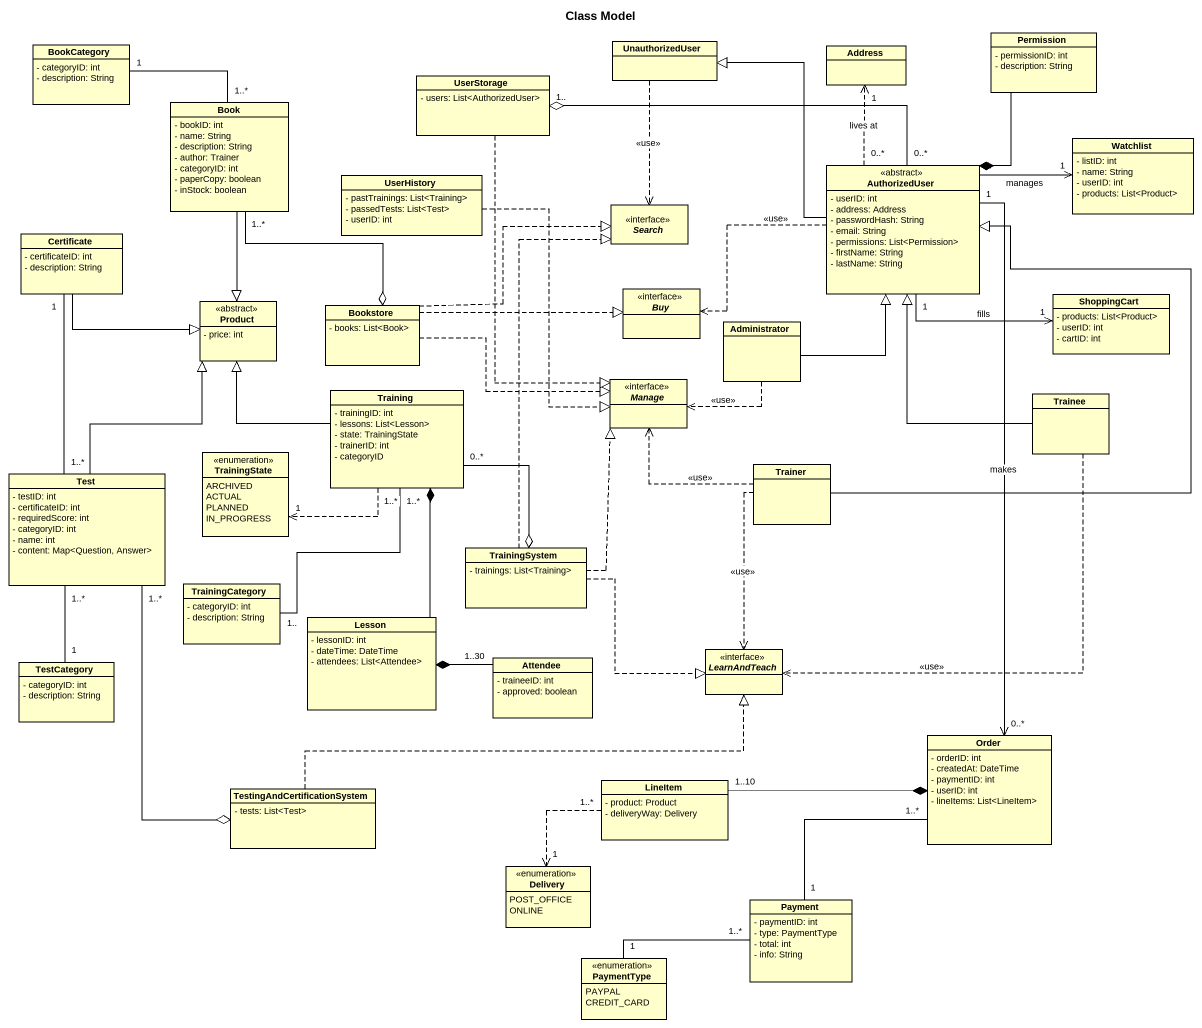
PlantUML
@startuml
title Class Model
hide circle
hide empty members
skinparam classAttributeIconSize 0
class BookCategory {
  - categoryID: int
  - description: String
}
class UnauthorizedUser
class Address
class Permission {
  - permissionID: int
  - description: String
}
class UserStorage {
  - users: List<AuthorizedUser>
}
class Book {
  - bookID: int
  - name: String
  - description: String
  - author: Trainer
  - categoryID: int
  - paperCopy: boolean
  - inStock: boolean
}
class Watchlist {
  - listID: int
  - name: String
  - userID: int
  - products: List<Product>
}
class UserHistory {
  - pastTrainings: List<Training>
  - passedTests: List<Test>
  - userID: int
}
class AuthorizedUser <<abstract>> {
  - userID: int
  - address: Address
  - passwordHash: String
  - email: String
  - permissions: List<Permission>
  - firstName: String
  - lastName: String
}
class Certificate {
  - certificateID: int
  - description: String
}
interface Search
class Product <<abstract>> {
  - price: int
}
class Bookstore {
  - books: List<Book>
}
interface Buy
class ShoppingCart {
  - products: List<Product>
  - userID: int
  - cartID: int
}
class Administrator
class Training {
  - trainingID: int
  - lessons: List<Lesson>
  - state: TrainingState
  - trainerID: int
  - categoryID
}
interface Manage
class Trainee
class Test {
  - testID: int
  - certificateID: int
  - requiredScore: int
  - categoryID: int
  - name: int
  - content: Map<Question, Answer>
}
enum TrainingState {
  ARCHIVED
  ACTUAL
  PLANNED
  IN_PROGRESS
}
class Trainer
class TrainingSystem {
  - trainings: List<Training>
}
class TrainingCategory {
  - categoryID: int
  - description: String
}
class Lesson {
  - lessonID: int
  - dateTime: DateTime
  - attendees: List<Attendee>
}
class TestCategory {
  - categoryID: int
  - description: String
}
class Attendee {
  - traineeID: int
  - approved: boolean
}
interface LearnAndTeach
class Order {
  - orderID: int
  - createdAt: DateTime
  - paymentID: int
  - userID: int
  - lineItems: List<LineItem>
}
class LineItem {
  - product: Product
  - deliveryWay: Delivery
}
class "TestingAndCertificationSystem" as TestingAndCertificationSyste {
  - tests: List<Test>
}
enum Delivery {
  POST_OFFICE
  ONLINE
}
class Payment {
  - paymentID: int
  - type: PaymentType
  - total: int
  - info: String
}
enum PaymentType {
  PAYPAL
  CREDIT_CARD
}
UnauthorizedUser ..> Search : <<use>>
Permission --* AuthorizedUser
UserStorage ..|> Manage
Book "1..*" -left- "1" BookCategory
Book --|> Product
Book "1..*" --o Bookstore
UserHistory ..|> Manage
AuthorizedUser -up-|> UnauthorizedUser
AuthorizedUser "0..*" .up.> "1" Address : lives at
AuthorizedUser "0..*" -left-o "1.." UserStorage
AuthorizedUser "1" -right-> "1" Watchlist : manages
AuthorizedUser .left.> Buy : <<use>>
AuthorizedUser "1" -right-> "1" ShoppingCart : fills
AuthorizedUser "1" --> "0..*" Order : makes
Certificate -right-|> Product
Bookstore .right.|> Search
Bookstore .right.|> Buy
Bookstore .right.|> Manage
Administrator -up-|> AuthorizedUser
Administrator .left.> Manage : <<use>>
Training -up-|> Product
Training "1..*" .left.> "1" TrainingState
Training "0..*" --o TrainingSystem
Training "1..*" -- "1.." TrainingCategory
Trainee -up-|> AuthorizedUser
Trainee ..> LearnAndTeach : <<use>>
Test "1..*" -up- "1" Certificate
Test -up-|> Product
Test "1..*" -- "1" TestCategory
Test "1..*" --o TestingAndCertificationSyste
Trainer -up-|> AuthorizedUser
Trainer .up.> Manage : <<use>>
Trainer ..> LearnAndTeach : <<use>>
TrainingSystem .up.|> Search
TrainingSystem .up.|> Manage
TrainingSystem .right.|> LearnAndTeach
Lesson -up-* Training
Attendee "1..30" -left-* Lesson
Order "1..*" -- "1" Payment
LineItem "1..10" -right-* Order
LineItem "1..*" ..> "1" Delivery
TestingAndCertificationSyste .right.|> LearnAndTeach
PaymentType "1" -right- "1..*" Payment
@enduml
